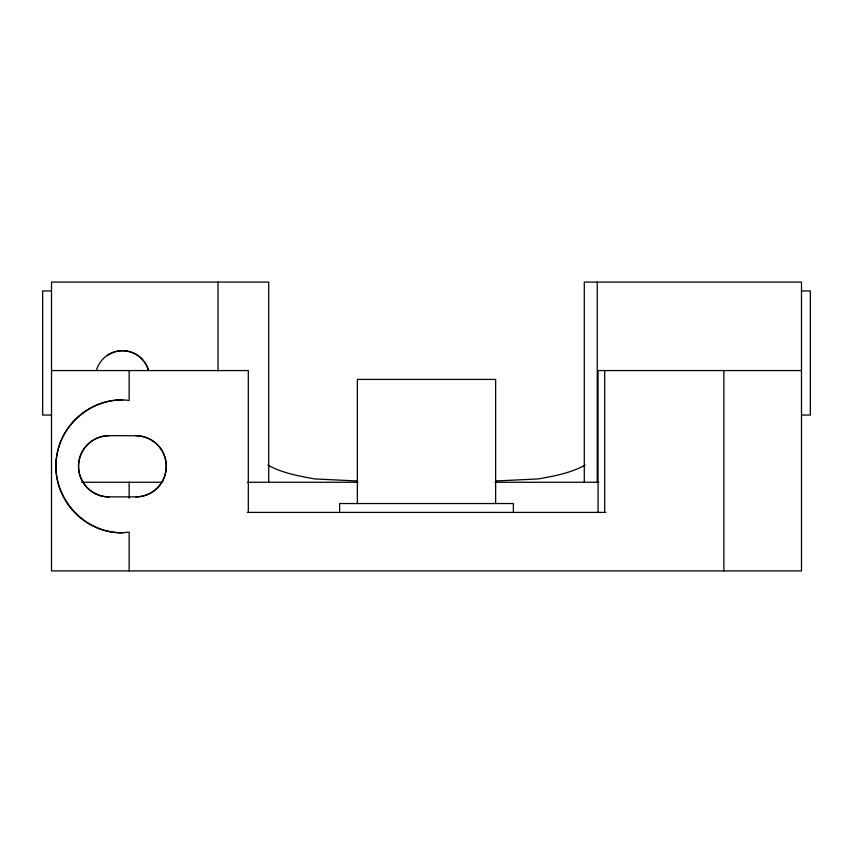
<?xml version="1.0" encoding="UTF-8"?>
<svg xmlns="http://www.w3.org/2000/svg" width="853" height="853" viewBox="0 0 853 853"><rect width="100%" height="100%" fill="white"/><g stroke="black" fill="none" stroke-linecap="round" stroke-linejoin="round"><path stroke-width="1.28" d="M163.989 478.011C166.953 470.536 166.953 462.07 163.989 454.596M585.147 465.066C570.934 473.042 554.162 476.07 538.296 478.928L495.7 480.985M107.414 355.349L112.084 352.854A27.136 26.997 -89.8 0 1 148.369 369.967A27.04 27.04 0 0 0 96.56 369.978M122.811 532.752L122.437 532.794C82.005 533.743 48.408 492.799 57.226 453.338C63.293 420.796 96.218 396.08 129.144 400.473L129.144 370.565M51.511 290.958L42.65 290.958L42.65 415.059L51.511 415.059M801.489 290.958L810.35 290.958L810.35 415.059L801.489 415.059M51.511 370.565L248.308 370.565L248.308 512.397M801.489 370.565L598.06 370.565L598.06 512.397M109.141 496.947A30.644 30.495 89.4 0 1 78.508 466.303A30.644 30.495 89.4 0 1 109.141 435.659L135.734 435.723A30.729 30.58 -89.9 0 1 164.011 454.596M81.675 482.265L162.731 482.265M247.519 482.265L357.983 482.265M495.017 482.265L598.795 482.265M164.011 478.011A30.729 30.58 89.4 0 1 135.734 496.872L109.141 496.883A30.58 30.58 0 0 1 78.551 466.303A30.58 30.58 0 0 1 109.141 435.723M247.306 512.397L605.822 512.397M357.3 480.985L314.704 478.928C298.838 476.07 282.066 473.042 267.853 465.066M122.811 399.854L122.437 399.812A66.491 66.491 0 0 0 55.946 466.303A66.491 66.491 0 0 0 122.437 532.794L129.144 532.133L129.144 570.913M723.856 370.565L723.856 570.913M604.692 370.565L604.692 512.397M597.239 282.087L597.239 482.265M584.294 482.265L584.294 282.087L801.489 282.087L801.489 570.913L51.511 570.913L51.511 282.087L268.706 282.087L268.706 482.265M513.378 512.397L513.378 503.537L339.622 503.537L339.622 512.397M495.646 503.537L495.646 379.425L357.354 379.425L357.354 503.537M218.048 282.087L218.048 370.906M129.144 482.265L129.144 498.141M135.734 435.723A30.58 30.58 0 0 1 166.314 466.303A30.58 30.58 0 0 1 135.734 496.883"/></g></svg>
